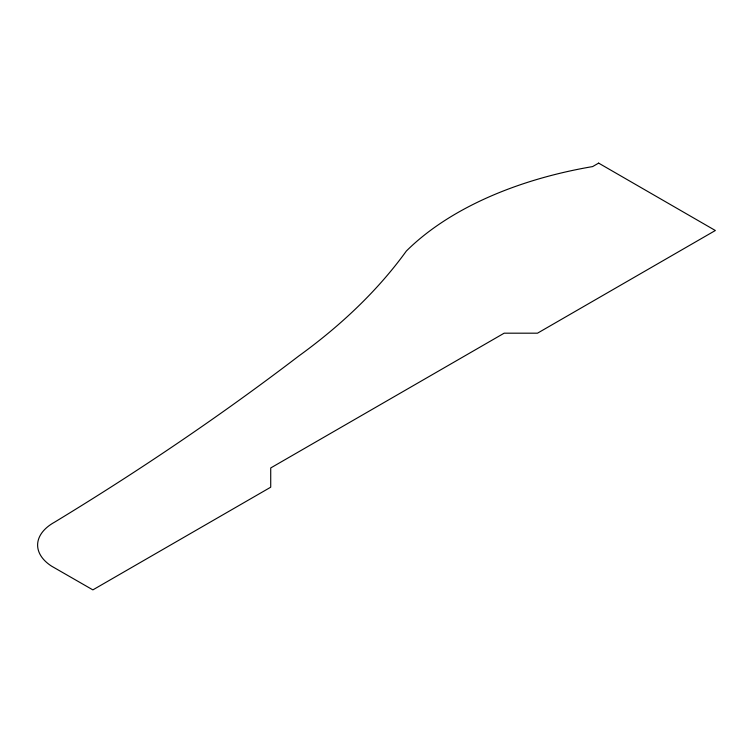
<?xml version="1.0" encoding="UTF-8"?>
<svg xmlns="http://www.w3.org/2000/svg" width="753" height="753" viewBox="0 0 753 753"><rect width="100%" height="100%" fill="white"/><g stroke="black" fill="none" stroke-linecap="round" stroke-linejoin="round"><path stroke-width="1.13" d="M598.635 163.119L592.63 166.582A320.373 184.965 0 0 0 406.347 251.041A761.227 439.488 0 0 1 298.941 355.887A3345.861 1931.718 0 0 1 54.555 522.187A54.781 31.626 0 0 0 51.628 566.181L92.873 589.881L270.722 487.2L270.722 467.952L504.152 333.184L537.501 333.184L715.35 230.503L598.635 163.119"/></g></svg>
